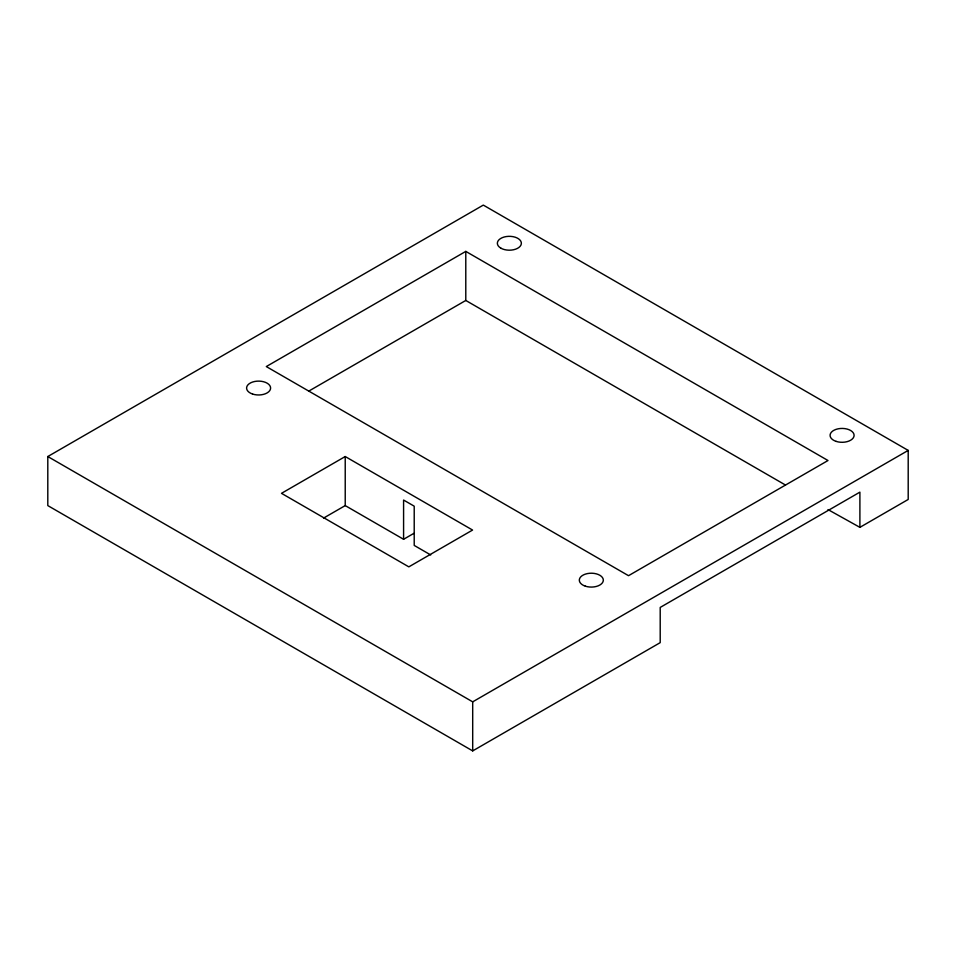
<?xml version="1.0" encoding="UTF-8"?>
<svg xmlns="http://www.w3.org/2000/svg" width="956" height="956" viewBox="0 0 956 956"><rect width="100%" height="100%" fill="white"/><g stroke="black" fill="none" stroke-linecap="round" stroke-linejoin="round"><path stroke-width="1.43" d="M859.898 527.354L859.898 492.137L660.202 607.43L660.202 642.647L472.694 750.902L47.8 505.593L47.8 456.538L483.306 205.098L908.2 450.407L908.2 499.462L859.898 527.354L828.004 509.584M465.787 251.392L266.294 366.566L628.522 575.691L828.004 460.517L465.787 251.392L465.787 300.459L785.462 485.027M308.776 391.112L465.787 300.459M345.224 456.538L281.494 493.332L408.833 566.86L472.575 530.054L345.224 456.538L345.224 505.593L403.587 539.292L413.84 533.376M323.558 518.104L345.224 505.593M47.8 456.538L472.694 701.847L908.2 450.407M430.702 554.946L414.211 545.422L414.211 506.178L403.587 500.048L403.587 539.292M472.694 701.847L472.694 750.902M500.86 248.166A12.022 6.943 0 0 0 520.96 245.059A12.022 6.943 0 0 0 506.25 236.562A12.022 6.943 0 0 0 500.86 248.166M836.082 441.373A12.022 6.943 0 0 0 854.102 435.362A12.022 6.943 0 0 0 836.082 429.352A12.022 6.943 0 0 0 836.082 441.373M585.311 586.159A12.022 6.943 0 0 0 603.332 580.149A12.022 6.943 0 0 0 585.311 574.138A12.022 6.943 0 0 0 585.311 586.159M252.575 394.051A12.022 6.943 0 0 0 270.608 388.04A12.022 6.943 0 0 0 252.575 382.041A12.022 6.943 0 0 0 252.575 394.051"/></g></svg>
